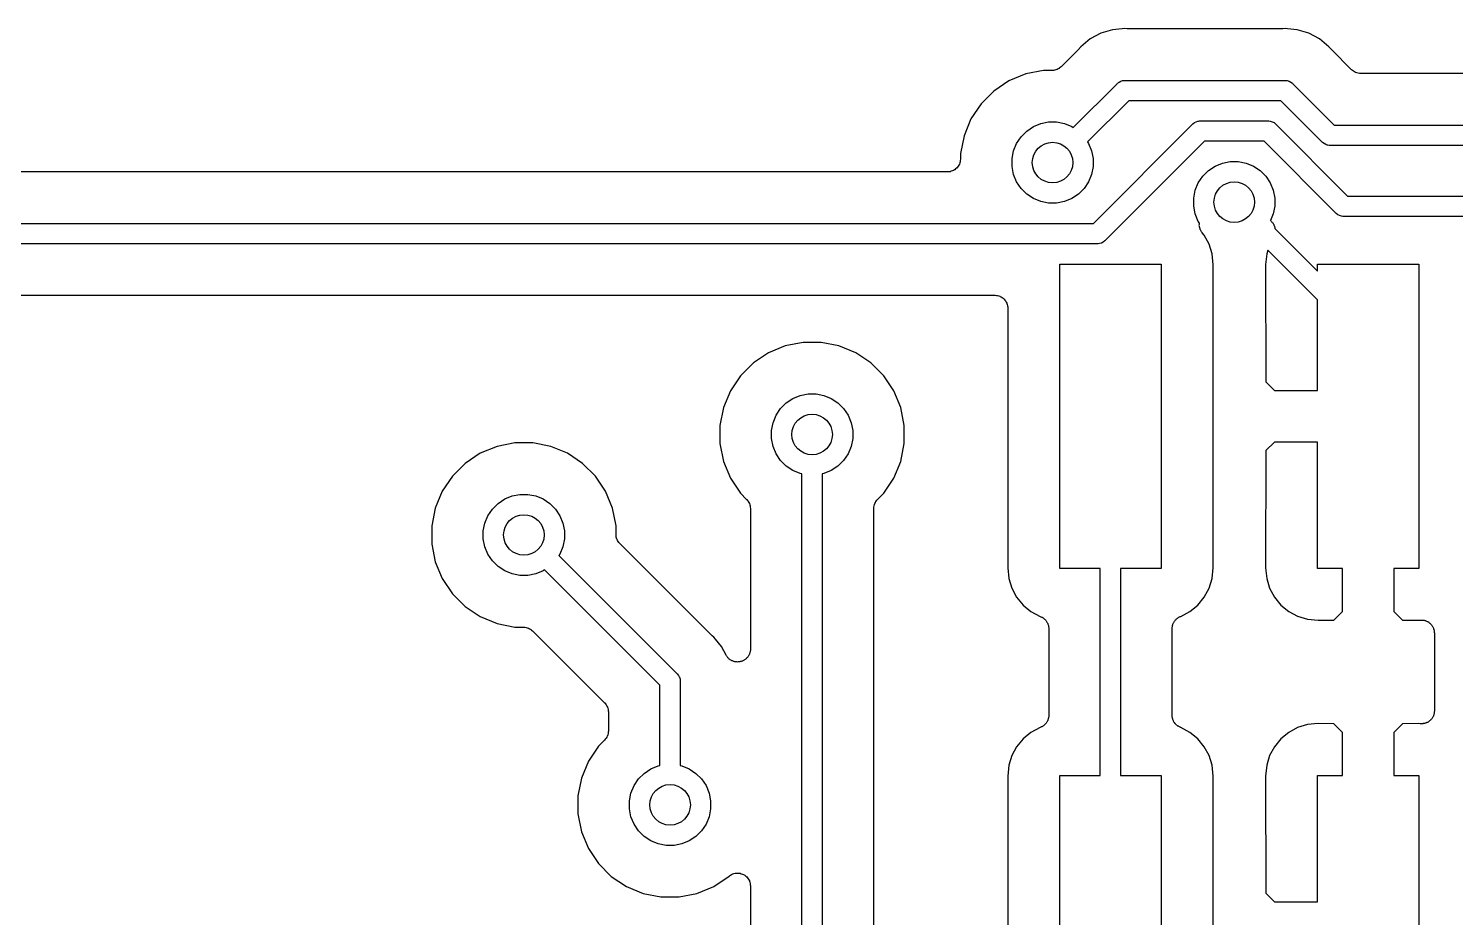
# Model space of a CAD drawing. Extents: x 2.15 to 10.02, y -5.18 to -1.32.
# Drawn here: x 7.622 to 8.176, y -3.725 to -3.38 of the extents above; entities that cross this region are included whole.
import ezdxf

# ---------------------------------------------------------------- set-up
doc = ezdxf.new("R2010")
doc.units = 0
doc.header["$MEASUREMENT"] = 0
doc.layers.add('BLACK', color=7, linetype='CONTINUOUS')

msp = doc.modelspace()

# ---------------------------------------------------------------- linework, layer by layer
at = {"layer": 'BLACK', "linetype": 'CONTINUOUS'}
for p, q in [((8.03804, -3.38171), (8.03388, -3.38394)), ((8.04255, -3.38035), (8.03804, -3.38171)), ((8.04631, -3.37998), (8.04255, -3.38035)), ((8.04724, -3.37988), (8.04631, -3.37998)), ((8.04631, -3.37998), (8.04631, -3.37998)), ((8.04631, -3.37998), (8.04631, -3.37998)), ((8.04818, -3.37998), (8.04724, -3.37988)), ((8.04839, -3.37998), (8.04818, -3.37998)), ((8.0486, -3.38), (8.04839, -3.37998)), ((8.04867, -3.38), (8.0486, -3.38)), ((8.10809, -3.38), (8.04867, -3.38)), ((8.1083, -3.37998), (8.10809, -3.38)), ((8.10851, -3.37998), (8.1083, -3.37998)), ((8.10858, -3.37998), (8.10851, -3.37998)), ((8.10952, -3.37988), (8.10858, -3.37998)), ((8.11045, -3.37998), (8.10952, -3.37988)), ((8.11421, -3.38035), (8.11045, -3.37998)), ((8.11045, -3.37998), (8.11045, -3.37998)), ((8.11872, -3.38171), (8.11421, -3.38035)), ((8.12288, -3.38394), (8.11872, -3.38171)), ((8.02931, -3.38802), (8.02265, -3.39468)), ((8.02945, -3.38785), (8.02931, -3.38802)), ((8.0296, -3.38771), (8.02945, -3.38785)), ((8.02964, -3.38765), (8.0296, -3.38771)), ((8.03024, -3.38693), (8.02964, -3.38765)), ((8.03388, -3.38394), (8.03024, -3.38693)), ((8.12652, -3.38693), (8.12288, -3.38394)), ((8.12712, -3.38765), (8.12652, -3.38693)), ((8.12727, -3.3878), (8.12712, -3.38765)), ((8.1274, -3.38797), (8.12727, -3.3878)), ((8.12745, -3.38802), (8.1274, -3.38797)), ((8.13529, -3.39586), (8.12745, -3.38802)), ((8.00886, -3.39752), (8.00236, -3.40021)), ((8.01577, -3.39614), (8.00886, -3.39752)), ((8.01912, -3.39614), (8.01577, -3.39614)), ((8.01958, -3.3961), (8.01912, -3.39614)), ((8.02004, -3.39606), (8.01958, -3.3961)), ((8.02006, -3.39605), (8.02004, -3.39606)), ((8.02009, -3.39605), (8.02006, -3.39605)), ((8.02053, -3.39591), (8.02009, -3.39605)), ((8.02097, -3.39578), (8.02053, -3.39591)), ((8.021, -3.39577), (8.02097, -3.39578)), ((8.02102, -3.39576), (8.021, -3.39577)), ((8.02143, -3.39555), (8.02102, -3.39576)), ((8.02184, -3.39533), (8.02143, -3.39555)), ((8.02186, -3.39532), (8.02184, -3.39533)), ((8.02188, -3.39531), (8.02186, -3.39532)), ((8.02224, -3.39501), (8.02188, -3.39531)), ((8.0226, -3.39473), (8.02224, -3.39501)), ((8.02264, -3.39469), (8.0226, -3.39473)), ((8.02265, -3.39468), (8.02264, -3.39469)), ((8.02264, -3.39469), (8.02264, -3.39469)), ((8.02264, -3.39469), (8.02264, -3.39469)), ((8.13565, -3.39615), (8.13529, -3.39586)), ((8.136, -3.39645), (8.13565, -3.39615)), ((8.13602, -3.39646), (8.136, -3.39645)), ((8.13604, -3.39648), (8.13602, -3.39646)), ((8.13645, -3.3967), (8.13604, -3.39648)), ((8.13686, -3.39692), (8.13645, -3.3967)), ((8.13688, -3.39693), (8.13686, -3.39692)), ((8.1369, -3.39694), (8.13688, -3.39693)), ((8.13735, -3.39707), (8.1369, -3.39694)), ((8.13779, -3.39721), (8.13735, -3.39707)), ((8.13781, -3.39722), (8.13779, -3.39721)), ((8.13784, -3.39722), (8.13781, -3.39722)), ((8.1383, -3.39727), (8.13784, -3.39722)), ((8.13876, -3.39732), (8.1383, -3.39727)), ((8.13881, -3.39732), (8.13876, -3.39732)), ((8.13883, -3.39732), (8.13881, -3.39732)), ((8.13881, -3.39732), (8.13881, -3.39732)), ((8.13881, -3.39732), (8.13881, -3.39732)), ((8.5351, -3.39732), (8.13883, -3.39732)), ((7.9965, -3.40412), (7.99152, -3.4091)), ((8.00236, -3.40021), (7.9965, -3.40412)), ((8.02731, -3.41831), (8.04432, -3.40129)), ((8.04432, -3.40129), (8.04445, -3.40114)), ((8.04445, -3.40114), (8.0446, -3.40102)), ((8.0446, -3.40102), (8.04484, -3.40082)), ((8.0446, -3.40102), (8.0446, -3.40102)), ((8.04484, -3.40082), (8.04505, -3.40065)), ((8.04505, -3.40065), (8.04573, -3.40028)), ((8.04573, -3.40028), (8.04647, -3.40006)), ((8.04647, -3.40006), (8.04705, -3.4)), ((8.04705, -3.4), (8.04724, -3.39998)), ((8.04705, -3.4), (8.04705, -3.4)), ((8.04724, -3.39998), (8.04744, -3.4)), ((8.04744, -3.4), (8.10932, -3.4)), ((8.10932, -3.4), (8.10952, -3.39998)), ((8.10952, -3.39998), (8.10971, -3.4)), ((8.10971, -3.4), (8.10971, -3.4)), ((8.10971, -3.4), (8.11029, -3.40006)), ((8.11029, -3.40006), (8.11103, -3.40028)), ((8.11103, -3.40028), (8.11171, -3.40065)), ((8.11171, -3.40065), (8.11231, -3.40114)), ((8.11231, -3.40114), (8.11244, -3.40129)), ((8.11244, -3.40129), (8.12847, -3.41732)), ((7.99152, -3.4091), (7.98761, -3.41496)), ((8.04887, -3.40787), (8.03288, -3.42387)), ((8.10788, -3.40787), (8.04887, -3.40787)), ((8.12392, -3.42391), (8.10788, -3.40787)), ((7.98761, -3.41496), (7.98492, -3.42146)), ((8.00706, -3.42185), (8.00925, -3.41966)), ((8.00925, -3.41966), (8.01183, -3.41793)), ((8.01183, -3.41793), (8.0147, -3.41675)), ((8.0147, -3.41675), (8.01774, -3.41614)), ((8.01774, -3.41614), (8.02084, -3.41614)), ((8.02084, -3.41614), (8.02388, -3.41675)), ((8.02388, -3.41675), (8.02675, -3.41793)), ((8.02675, -3.41793), (8.02731, -3.41831)), ((8.03514, -3.45551), (8.07361, -3.41704)), ((8.07361, -3.41704), (8.07374, -3.41689)), ((8.07374, -3.41689), (8.07434, -3.4164)), ((8.07434, -3.4164), (8.07502, -3.41603)), ((8.07502, -3.41603), (8.07558, -3.41586)), ((8.07558, -3.41586), (8.07576, -3.4158)), ((8.07576, -3.4158), (8.07584, -3.4158)), ((8.07584, -3.4158), (8.07634, -3.41575)), ((8.07634, -3.41575), (8.07654, -3.41573)), ((8.07634, -3.41575), (8.07634, -3.41575)), ((8.07654, -3.41573), (8.07673, -3.41575)), ((8.07673, -3.41575), (8.1028, -3.41575)), ((8.1028, -3.41575), (8.10299, -3.41573)), ((8.10299, -3.41573), (8.10318, -3.41575)), ((8.10318, -3.41575), (8.10319, -3.41575)), ((8.10319, -3.41575), (8.10376, -3.4158)), ((8.10376, -3.4158), (8.10451, -3.41603)), ((8.10451, -3.41603), (8.10519, -3.4164)), ((8.10519, -3.4164), (8.10579, -3.41689)), ((8.10579, -3.41689), (8.10591, -3.41704)), ((8.10591, -3.41704), (8.13376, -3.44488)), ((8.12847, -3.41732), (8.53633, -3.41732)), ((7.98492, -3.42146), (7.98354, -3.42837)), ((8.00415, -3.4273), (8.00534, -3.42443)), ((8.00534, -3.42443), (8.00706, -3.42185)), ((8.03288, -3.42387), (8.03325, -3.42443)), ((8.03325, -3.42443), (8.03443, -3.4273)), ((8.07817, -3.42362), (8.03969, -3.4621)), ((8.10136, -3.42362), (8.07817, -3.42362)), ((8.12921, -3.45147), (8.10136, -3.42362)), ((8.12404, -3.42406), (8.12392, -3.42391)), ((8.12464, -3.42455), (8.12404, -3.42406)), ((8.12533, -3.42492), (8.12464, -3.42455)), ((8.12582, -3.42507), (8.12533, -3.42492)), ((8.12607, -3.42514), (8.12582, -3.42507)), ((8.12611, -3.42514), (8.12607, -3.42514)), ((8.12665, -3.4252), (8.12611, -3.42514)), ((8.12684, -3.42522), (8.12665, -3.4252)), ((8.12665, -3.4252), (8.12665, -3.4252)), ((8.12703, -3.4252), (8.12684, -3.42522)), ((8.53489, -3.4252), (8.12703, -3.4252)), ((7.98329, -3.432), (7.98315, -3.43245)), ((7.98343, -3.43155), (7.98329, -3.432)), ((7.98344, -3.43153), (7.98343, -3.43155)), ((7.98349, -3.43105), (7.98344, -3.43152)), ((7.98344, -3.43152), (7.98344, -3.43153)), ((7.98354, -3.43058), (7.98349, -3.43105)), ((7.98354, -3.42837), (7.98354, -3.43051)), ((7.98354, -3.43051), (7.98354, -3.43055)), ((7.98354, -3.43055), (7.98354, -3.43055)), ((7.98354, -3.43055), (7.98354, -3.43055)), ((7.98354, -3.43055), (7.98354, -3.43058)), ((8.00354, -3.43034), (8.00415, -3.4273)), ((8.00354, -3.43344), (8.00354, -3.43034)), ((8.03443, -3.4273), (8.03504, -3.43034)), ((8.03504, -3.43034), (8.03504, -3.43344)), ((8.0823, -3.43329), (8.08517, -3.4321)), ((8.08517, -3.4321), (8.08821, -3.4315)), ((8.08821, -3.4315), (8.09131, -3.4315)), ((8.09131, -3.4315), (8.09436, -3.4321)), ((8.09436, -3.4321), (8.09722, -3.43329)), ((7.97854, -3.43551), (6.97264, -3.43551)), ((7.97901, -3.43547), (7.97854, -3.43551)), ((7.97948, -3.43542), (7.97901, -3.43547)), ((7.9795, -3.43542), (7.97948, -3.43542)), ((7.97951, -3.43542), (7.9795, -3.43542)), ((7.97997, -3.43528), (7.97951, -3.43542)), ((7.98042, -3.43515), (7.97997, -3.43528)), ((7.98043, -3.43514), (7.98042, -3.43515)), ((7.98045, -3.43513), (7.98043, -3.43514)), ((7.98086, -3.43491), (7.98045, -3.43513)), ((7.98128, -3.4347), (7.98086, -3.43491)), ((7.98129, -3.43468), (7.98128, -3.4347)), ((7.98131, -3.43468), (7.98129, -3.43468)), ((7.98168, -3.43438), (7.98131, -3.43468)), ((7.98204, -3.43408), (7.98168, -3.43438)), ((7.98205, -3.43407), (7.98204, -3.43408)), ((7.98207, -3.43406), (7.98205, -3.43407)), ((7.98237, -3.4337), (7.98207, -3.43406)), ((7.98267, -3.43334), (7.98237, -3.4337)), ((7.98268, -3.43332), (7.98267, -3.43334)), ((7.98269, -3.43331), (7.98268, -3.43332)), ((7.98291, -3.43289), (7.98269, -3.43331)), ((7.98314, -3.43248), (7.98291, -3.43289)), ((7.98315, -3.43245), (7.98314, -3.43246)), ((7.98314, -3.43246), (7.98314, -3.43248)), ((8.00415, -3.43648), (8.00354, -3.43344)), ((8.00534, -3.43935), (8.00415, -3.43648)), ((8.03443, -3.43648), (8.03325, -3.43935)), ((8.03504, -3.43344), (8.03443, -3.43648)), ((8.07581, -3.43978), (8.07753, -3.43721)), ((8.07753, -3.43721), (8.07972, -3.43501)), ((8.07972, -3.43501), (8.0823, -3.43329)), ((8.09722, -3.43329), (8.0998, -3.43501)), ((8.0998, -3.43501), (8.102, -3.43721)), ((8.102, -3.43721), (8.10372, -3.43978)), ((8.00706, -3.44193), (8.00534, -3.43935)), ((8.00925, -3.44412), (8.00706, -3.44193)), ((8.03152, -3.44193), (8.02933, -3.44412)), ((8.03325, -3.43935), (8.03152, -3.44193)), ((8.07402, -3.44569), (8.07462, -3.44265)), ((8.07462, -3.44265), (8.07581, -3.43978)), ((8.10372, -3.43978), (8.10491, -3.44265)), ((8.10491, -3.44265), (8.10551, -3.44569)), ((8.01183, -3.44585), (8.00925, -3.44412)), ((8.0147, -3.44703), (8.01183, -3.44585)), ((8.01774, -3.44764), (8.0147, -3.44703)), ((8.02084, -3.44764), (8.01774, -3.44764)), ((8.02388, -3.44703), (8.02084, -3.44764)), ((8.02675, -3.44585), (8.02388, -3.44703)), ((8.02933, -3.44412), (8.02675, -3.44585)), ((8.07402, -3.4488), (8.07402, -3.44569)), ((8.07462, -3.45184), (8.07402, -3.4488)), ((8.10551, -3.4488), (8.10491, -3.45184)), ((8.10551, -3.44569), (8.10551, -3.4488)), ((8.13376, -3.44488), (8.21509, -3.44488)), ((8.07581, -3.4547), (8.07462, -3.45184)), ((8.10491, -3.45184), (8.10385, -3.45439)), ((8.10385, -3.45439), (8.10418, -3.45473)), ((8.12933, -3.45162), (8.12921, -3.45147)), ((8.12993, -3.45211), (8.12933, -3.45162)), ((8.13061, -3.45247), (8.12993, -3.45211)), ((8.131, -3.45259), (8.13061, -3.45247)), ((8.13135, -3.4527), (8.131, -3.45259)), ((8.13142, -3.45271), (8.13135, -3.4527)), ((8.13193, -3.45276), (8.13142, -3.45271)), ((8.13213, -3.45277), (8.13193, -3.45276)), ((8.13193, -3.45276), (8.13193, -3.45276)), ((8.13232, -3.45276), (8.13213, -3.45277)), ((8.21652, -3.45276), (8.13232, -3.45276)), ((6.9599, -3.45551), (8.03514, -3.45551)), ((8.07624, -3.45534), (8.07581, -3.4547)), ((8.07619, -3.45593), (8.07622, -3.45567)), ((8.07622, -3.45616), (8.07619, -3.45593)), ((8.07621, -3.45638), (8.07622, -3.45616)), ((8.07626, -3.45664), (8.07621, -3.45638)), ((8.07622, -3.45541), (8.07624, -3.45534)), ((8.07622, -3.45567), (8.07622, -3.45541)), ((8.07629, -3.4569), (8.07626, -3.45664)), ((8.07635, -3.45712), (8.07629, -3.4569)), ((8.07639, -3.45734), (8.07635, -3.45712)), ((8.07649, -3.45759), (8.07639, -3.45734)), ((8.07656, -3.45784), (8.07649, -3.45759)), ((8.07667, -3.45804), (8.07656, -3.45784)), ((8.07675, -3.45825), (8.07667, -3.45804)), ((8.0769, -3.45847), (8.07675, -3.45825)), ((8.07702, -3.4587), (8.0769, -3.45847)), ((8.07716, -3.45888), (8.07702, -3.4587)), ((8.07728, -3.45907), (8.07716, -3.45888)), ((8.07733, -3.45912), (8.07728, -3.45907)), ((8.07813, -3.46009), (8.07733, -3.45912)), ((8.10418, -3.45473), (8.10423, -3.45478)), ((8.10423, -3.45478), (8.10437, -3.45495)), ((8.10437, -3.45495), (8.10453, -3.45511)), ((8.10453, -3.45511), (8.10467, -3.45533)), ((8.10467, -3.45533), (8.10484, -3.45554)), ((8.10484, -3.45554), (8.10494, -3.45574)), ((8.10494, -3.45574), (8.10507, -3.45593)), ((8.10507, -3.45593), (8.10517, -3.45617)), ((8.10517, -3.45617), (8.10529, -3.45641)), ((8.10529, -3.45641), (8.10535, -3.45662)), ((8.10535, -3.45662), (8.10544, -3.45683)), ((8.10544, -3.45683), (8.10549, -3.45709)), ((8.10549, -3.45709), (8.10556, -3.45734)), ((8.10556, -3.45734), (8.10557, -3.45749)), ((8.10557, -3.45749), (8.12205, -3.47396)), ((8.03658, -3.46339), (6.95846, -3.46339)), ((8.03677, -3.4634), (8.03658, -3.46339)), ((8.03696, -3.46339), (8.03677, -3.4634)), ((8.03754, -3.46333), (8.03696, -3.46339)), ((8.03696, -3.46339), (8.03696, -3.46339)), ((8.03829, -3.4631), (8.03754, -3.46333)), ((8.03897, -3.46274), (8.03829, -3.4631)), ((8.03957, -3.46225), (8.03897, -3.46274)), ((8.03969, -3.4621), (8.03957, -3.46225)), ((8.07998, -3.46357), (8.07813, -3.46009)), ((8.08113, -3.46734), (8.07998, -3.46357)), ((8.08154, -3.47151), (8.08113, -3.46734)), ((8.10234, -3.46734), (8.10193, -3.4715)), ((8.10279, -3.46584), (8.10234, -3.46734)), ((8.12205, -3.4851), (8.10279, -3.46584)), ((8.02205, -3.58937), (8.02205, -3.47126)), ((8.02205, -3.47126), (8.06142, -3.47126)), ((8.06142, -3.47126), (8.06142, -3.58937)), ((8.08154, -3.58912), (8.08154, -3.47151)), ((8.10193, -3.4715), (8.10204, -3.51699)), ((8.12205, -3.47396), (8.12205, -3.47126)), ((8.12205, -3.47126), (8.16142, -3.47126)), ((8.16142, -3.47126), (8.16142, -3.58937)), ((6.95969, -3.48339), (7.99693, -3.48339)), ((7.99693, -3.48339), (7.99696, -3.48339)), ((7.99696, -3.48339), (7.99696, -3.48339)), ((7.99696, -3.48339), (7.99696, -3.48339)), ((7.99696, -3.48339), (7.997, -3.48339)), ((7.997, -3.48339), (7.99747, -3.48344)), ((7.99747, -3.48344), (7.99793, -3.48349)), ((7.99793, -3.48349), (7.99795, -3.48349)), ((7.99795, -3.48349), (7.99797, -3.4835)), ((7.99797, -3.4835), (7.99841, -3.48364)), ((7.99841, -3.48364), (7.99886, -3.48378)), ((7.99886, -3.48378), (7.99888, -3.48378)), ((7.99888, -3.48378), (7.9989, -3.48379)), ((7.9989, -3.48379), (7.99931, -3.48402)), ((7.99931, -3.48402), (7.99972, -3.48424)), ((7.99972, -3.48424), (7.99974, -3.48425)), ((7.99974, -3.48425), (7.99975, -3.48426)), ((7.99975, -3.48426), (8.00011, -3.48456)), ((8.00011, -3.48456), (8.00047, -3.48486)), ((8.00047, -3.48486), (8.00049, -3.48488)), ((8.00049, -3.48488), (8.0005, -3.48489)), ((8.0005, -3.48489), (8.00079, -3.48525)), ((8.00079, -3.48525), (8.00109, -3.48562)), ((8.00109, -3.48562), (8.0011, -3.48563)), ((8.0011, -3.48563), (8.00111, -3.48565)), ((8.00111, -3.48565), (8.00133, -3.48606)), ((8.00133, -3.48606), (8.00155, -3.48648)), ((8.00155, -3.48648), (8.00155, -3.4865)), ((8.00155, -3.4865), (8.00156, -3.48651)), ((8.00156, -3.48651), (8.00169, -3.48696)), ((8.00169, -3.48696), (8.00183, -3.48741)), ((8.00183, -3.48741), (8.00183, -3.48743)), ((8.00183, -3.48743), (8.00184, -3.48745)), ((8.00184, -3.48745), (8.00188, -3.48792)), ((8.12205, -3.52031), (8.12205, -3.4851)), ((8.00188, -3.48792), (8.00193, -3.48839)), ((8.00193, -3.48839), (8.00193, -3.58912)), ((7.91556, -3.50303), (7.90905, -3.50572)), ((7.92246, -3.50165), (7.91556, -3.50303)), ((7.92951, -3.50165), (7.92246, -3.50165)), ((7.93641, -3.50303), (7.92951, -3.50165)), ((7.94292, -3.50572), (7.93641, -3.50303)), ((7.9032, -3.50963), (7.89822, -3.51461)), ((7.90905, -3.50572), (7.9032, -3.50963)), ((7.94877, -3.50963), (7.94292, -3.50572)), ((7.95375, -3.51461), (7.94877, -3.50963)), ((7.89822, -3.51461), (7.8943, -3.52047)), ((7.95766, -3.52047), (7.95375, -3.51461)), ((7.8943, -3.52047), (7.89161, -3.52697)), ((7.96036, -3.52697), (7.95766, -3.52047)), ((8.10204, -3.51699), (8.10537, -3.52031)), ((8.10537, -3.52031), (8.12205, -3.52031)), ((7.91375, -3.52736), (7.91595, -3.52517)), ((7.91595, -3.52517), (7.91852, -3.52345)), ((7.91852, -3.52345), (7.92139, -3.52226)), ((7.92139, -3.52226), (7.92443, -3.52165)), ((7.92443, -3.52165), (7.92754, -3.52165)), ((7.92754, -3.52165), (7.93058, -3.52226)), ((7.93058, -3.52226), (7.93344, -3.52345)), ((7.93344, -3.52345), (7.93602, -3.52517)), ((7.93602, -3.52517), (7.93822, -3.52736)), ((7.89161, -3.52697), (7.89024, -3.53388)), ((7.91084, -3.53281), (7.91203, -3.52994)), ((7.91203, -3.52994), (7.91375, -3.52736)), ((7.93822, -3.52736), (7.93994, -3.52994)), ((7.93994, -3.52994), (7.94113, -3.53281)), ((7.96173, -3.53388), (7.96036, -3.52697)), ((7.89024, -3.53388), (7.89024, -3.54092)), ((7.91024, -3.53585), (7.91084, -3.53281)), ((7.91024, -3.53895), (7.91024, -3.53585)), ((7.94113, -3.53281), (7.94173, -3.53585)), ((7.94173, -3.53585), (7.94173, -3.53895)), ((7.96173, -3.54092), (7.96173, -3.53388)), ((7.80375, -3.542), (7.79724, -3.5447)), ((7.81065, -3.54063), (7.80375, -3.542)), ((7.81769, -3.54063), (7.81065, -3.54063)), ((7.8246, -3.542), (7.81769, -3.54063)), ((7.83111, -3.5447), (7.8246, -3.542)), ((7.89024, -3.54092), (7.89161, -3.54783)), ((7.91084, -3.542), (7.91024, -3.53895)), ((7.91203, -3.54486), (7.91084, -3.542)), ((7.94113, -3.542), (7.93994, -3.54486)), ((7.94173, -3.53895), (7.94113, -3.542)), ((7.96036, -3.54783), (7.96173, -3.54092)), ((8.10537, -3.54031), (8.10204, -3.54364)), ((8.12205, -3.54031), (8.10537, -3.54031)), ((8.12205, -3.58937), (8.12205, -3.54031)), ((7.79724, -3.5447), (7.79139, -3.54861)), ((7.83696, -3.54861), (7.83111, -3.5447)), ((7.89161, -3.54783), (7.8943, -3.55433)), ((7.91375, -3.54744), (7.91203, -3.54486)), ((7.91595, -3.54963), (7.91375, -3.54744)), ((7.93822, -3.54744), (7.93602, -3.54963)), ((7.93994, -3.54486), (7.93822, -3.54744)), ((7.95766, -3.55433), (7.96036, -3.54783)), ((8.10204, -3.54364), (8.10193, -3.58913)), ((7.78641, -3.55359), (7.78249, -3.55944)), ((7.79139, -3.54861), (7.78641, -3.55359)), ((7.84194, -3.55359), (7.83696, -3.54861)), ((7.84585, -3.55944), (7.84194, -3.55359)), ((7.91852, -3.55136), (7.91595, -3.54963)), ((7.92139, -3.55254), (7.91852, -3.55136)), ((7.92205, -3.55267), (7.92139, -3.55254)), ((7.92205, -3.775), (7.92205, -3.55267)), ((7.93058, -3.55254), (7.92992, -3.55267)), ((7.92992, -3.55267), (7.92992, -3.77111)), ((7.93344, -3.55136), (7.93058, -3.55254)), ((7.93602, -3.54963), (7.93344, -3.55136)), ((7.78249, -3.55944), (7.7798, -3.56595)), ((7.84855, -3.56595), (7.84585, -3.55944)), ((7.8943, -3.55433), (7.89822, -3.56019)), ((7.95375, -3.56019), (7.95766, -3.55433)), ((7.80194, -3.56634), (7.80413, -3.56415)), ((7.80413, -3.56415), (7.80671, -3.56242)), ((7.80671, -3.56242), (7.80958, -3.56124)), ((7.80958, -3.56124), (7.81262, -3.56063)), ((7.81262, -3.56063), (7.81572, -3.56063)), ((7.81572, -3.56063), (7.81877, -3.56124)), ((7.81877, -3.56124), (7.82163, -3.56242)), ((7.82163, -3.56242), (7.82421, -3.56415)), ((7.82421, -3.56415), (7.82641, -3.56634)), ((7.89822, -3.56019), (7.90058, -3.56256)), ((7.90058, -3.56256), (7.90059, -3.56257)), ((7.90059, -3.56257), (7.9006, -3.56257)), ((7.9006, -3.56257), (7.9006, -3.56257)), ((7.9006, -3.56257), (7.90063, -3.56261)), ((7.90063, -3.56261), (7.90092, -3.56297)), ((7.90092, -3.56297), (7.90121, -3.56332)), ((7.90121, -3.56332), (7.90122, -3.56335)), ((7.90122, -3.56335), (7.90124, -3.56337)), ((7.90124, -3.56337), (7.90145, -3.56378)), ((7.90145, -3.56378), (7.90167, -3.56419)), ((7.90167, -3.56419), (7.90168, -3.56421)), ((7.90168, -3.56421), (7.90169, -3.56423)), ((7.90169, -3.56423), (7.90182, -3.56468)), ((7.90182, -3.56468), (7.90195, -3.56512)), ((7.90195, -3.56512), (7.90195, -3.56515)), ((7.90195, -3.56515), (7.90196, -3.56517)), ((7.90196, -3.56517), (7.902, -3.56563)), ((7.94997, -3.56556), (7.95002, -3.5651)), ((7.95002, -3.5651), (7.95003, -3.56508)), ((7.95003, -3.56505), (7.95017, -3.56461)), ((7.95003, -3.56508), (7.95003, -3.56505)), ((7.95017, -3.56461), (7.95031, -3.56417)), ((7.95031, -3.56417), (7.95032, -3.56415)), ((7.95032, -3.56415), (7.95033, -3.56412)), ((7.95033, -3.56412), (7.95055, -3.56372)), ((7.95055, -3.56372), (7.95077, -3.56331)), ((7.95077, -3.56331), (7.95078, -3.56329)), ((7.95078, -3.56329), (7.9508, -3.56327)), ((7.9508, -3.56327), (7.95109, -3.56291)), ((7.95109, -3.56291), (7.95139, -3.56256)), ((7.95139, -3.56256), (7.95375, -3.56019)), ((7.7798, -3.56595), (7.77843, -3.57286)), ((7.79903, -3.57178), (7.80022, -3.56892)), ((7.80022, -3.56892), (7.80194, -3.56634)), ((7.82641, -3.56634), (7.82813, -3.56892)), ((7.82813, -3.56892), (7.82932, -3.57178)), ((7.84992, -3.57286), (7.84855, -3.56595)), ((7.902, -3.56563), (7.90205, -3.56609)), ((7.90205, -3.56609), (7.90205, -3.62067)), ((7.94992, -3.56602), (7.94997, -3.56556)), ((7.94992, -3.56607), (7.94992, -3.56602)), ((7.94992, -3.56609), (7.94992, -3.56607)), ((7.94992, -3.56607), (7.94992, -3.56607)), ((7.94992, -3.56607), (7.94992, -3.56607)), ((7.94992, -3.74912), (7.94992, -3.56609)), ((7.77843, -3.57286), (7.77843, -3.5799)), ((7.79843, -3.57483), (7.79903, -3.57178)), ((7.79843, -3.57793), (7.79843, -3.57483)), ((7.82932, -3.57178), (7.82992, -3.57483)), ((7.82992, -3.57483), (7.82992, -3.57793)), ((7.84992, -3.5762), (7.84992, -3.57286)), ((7.84997, -3.57666), (7.84992, -3.5762)), ((7.77843, -3.5799), (7.7798, -3.58681)), ((7.79903, -3.58097), (7.79843, -3.57793)), ((7.80022, -3.58384), (7.79903, -3.58097)), ((7.82932, -3.58097), (7.82813, -3.58384)), ((7.82992, -3.57793), (7.82932, -3.58097)), ((7.85001, -3.57712), (7.84997, -3.57666)), ((7.85001, -3.57715), (7.85001, -3.57712)), ((7.85002, -3.57717), (7.85001, -3.57715)), ((7.85015, -3.57762), (7.85002, -3.57717)), ((7.85028, -3.57806), (7.85015, -3.57762)), ((7.85029, -3.57808), (7.85028, -3.57806)), ((7.8503, -3.57811), (7.85029, -3.57808)), ((7.85052, -3.57852), (7.8503, -3.57811)), ((7.85073, -3.57893), (7.85052, -3.57852)), ((7.85074, -3.57895), (7.85073, -3.57893)), ((7.85076, -3.57897), (7.85074, -3.57895)), ((7.85105, -3.57933), (7.85076, -3.57897)), ((7.85134, -3.57969), (7.85105, -3.57933)), ((7.85137, -3.57973), (7.85134, -3.57969)), ((7.85139, -3.57974), (7.85137, -3.57973)), ((7.85137, -3.57973), (7.85137, -3.57973)), ((7.85137, -3.57973), (7.85137, -3.57973)), ((7.88679, -3.61514), (7.85139, -3.57974)), ((7.7798, -3.58681), (7.78249, -3.59331)), ((7.80194, -3.58642), (7.80022, -3.58384)), ((7.80413, -3.58861), (7.80194, -3.58642)), ((7.82813, -3.58384), (7.82776, -3.58439)), ((7.82776, -3.58439), (7.87351, -3.63015)), ((7.80671, -3.59033), (7.80413, -3.58861)), ((7.80958, -3.59152), (7.80671, -3.59033)), ((7.81262, -3.59213), (7.80958, -3.59152)), ((7.81572, -3.59213), (7.81262, -3.59213)), ((7.81877, -3.59152), (7.81572, -3.59213)), ((7.82163, -3.59033), (7.81877, -3.59152)), ((7.82219, -3.58996), (7.82163, -3.59033)), ((7.86693, -3.6347), (7.82219, -3.58996)), ((8.00193, -3.58912), (8.00234, -3.59329)), ((8.0378, -3.58937), (8.02205, -3.58937)), ((8.0378, -3.66969), (8.0378, -3.58937)), ((8.06142, -3.58937), (8.04567, -3.58937)), ((8.04567, -3.58937), (8.04567, -3.66969)), ((8.08113, -3.59329), (8.08154, -3.58912)), ((8.10193, -3.58913), (8.10234, -3.59329)), ((8.13173, -3.58937), (8.12205, -3.58937)), ((8.13173, -3.60605), (8.13173, -3.58937)), ((8.16142, -3.58937), (8.15173, -3.58937)), ((8.15173, -3.58937), (8.15173, -3.60605)), ((7.78249, -3.59331), (7.78641, -3.59917)), ((8.00234, -3.59329), (8.00348, -3.59706)), ((8.00348, -3.59706), (8.00534, -3.60054)), ((8.07813, -3.60054), (8.07998, -3.59706)), ((8.07998, -3.59706), (8.08113, -3.59329)), ((8.10234, -3.59329), (8.10348, -3.59706)), ((8.10348, -3.59706), (8.10534, -3.60054)), ((7.78641, -3.59917), (7.79139, -3.60415)), ((8.00534, -3.60054), (8.00784, -3.60358)), ((8.00784, -3.60358), (8.01088, -3.60608)), ((8.07258, -3.60608), (8.07563, -3.60358)), ((8.07563, -3.60358), (8.07813, -3.60054)), ((8.10534, -3.60054), (8.10784, -3.60358)), ((8.10784, -3.60358), (8.11088, -3.60608)), ((7.79139, -3.60415), (7.79724, -3.60806)), ((7.79724, -3.60806), (7.80375, -3.61075)), ((8.01088, -3.60608), (8.01441, -3.60797)), ((8.01441, -3.60797), (8.01452, -3.60801)), ((8.01452, -3.60801), (8.01473, -3.60808)), ((8.01473, -3.60808), (8.01497, -3.60821)), ((8.01497, -3.60821), (8.01521, -3.60831)), ((8.01521, -3.60831), (8.01539, -3.60844)), ((8.01539, -3.60844), (8.01559, -3.60854)), ((8.01559, -3.60854), (8.0158, -3.60871)), ((8.0158, -3.60871), (8.01601, -3.60886)), ((8.01601, -3.60886), (8.01617, -3.60902)), ((8.01617, -3.60902), (8.01634, -3.60917)), ((8.01634, -3.60917), (8.01651, -3.60937)), ((8.01651, -3.60937), (8.0167, -3.60956)), ((8.06681, -3.60951), (8.067, -3.60932)), ((8.067, -3.60932), (8.06717, -3.60912)), ((8.06717, -3.60912), (8.06735, -3.60898)), ((8.06735, -3.60898), (8.0675, -3.60882)), ((8.0675, -3.60882), (8.06772, -3.60867)), ((8.06772, -3.60867), (8.06793, -3.6085)), ((8.06793, -3.6085), (8.06813, -3.6084)), ((8.06813, -3.6084), (8.06832, -3.60828)), ((8.06832, -3.60828), (8.06856, -3.60818)), ((8.06856, -3.60818), (8.0688, -3.60805)), ((8.0688, -3.60805), (8.06901, -3.60799)), ((8.06901, -3.60799), (8.07258, -3.60608)), ((8.11088, -3.60608), (8.11436, -3.60794)), ((8.11436, -3.60794), (8.11813, -3.60908)), ((8.11813, -3.60908), (8.12226, -3.60949)), ((8.12226, -3.60949), (8.12838, -3.6094)), ((8.12838, -3.6094), (8.13173, -3.60605)), ((8.15173, -3.60605), (8.15508, -3.6094)), ((8.15508, -3.6094), (8.16121, -3.60949)), ((8.16121, -3.60949), (8.16191, -3.60942)), ((8.16191, -3.60942), (8.16198, -3.60941)), ((8.16198, -3.60941), (8.16221, -3.60941)), ((8.16221, -3.60941), (8.16244, -3.60939)), ((8.16244, -3.60939), (8.1627, -3.60942)), ((8.1627, -3.60942), (8.16296, -3.60942)), ((8.16296, -3.60942), (8.16318, -3.60947)), ((8.16318, -3.60947), (8.16341, -3.6095)), ((7.80375, -3.61075), (7.81065, -3.61213)), ((7.81065, -3.61213), (7.814, -3.61213)), ((7.814, -3.61213), (7.81401, -3.61213)), ((7.81401, -3.61213), (7.81402, -3.61213)), ((7.81402, -3.61213), (7.81402, -3.61213)), ((7.81402, -3.61213), (7.81407, -3.61213)), ((7.81407, -3.61213), (7.81453, -3.61218)), ((7.81453, -3.61218), (7.81499, -3.61222)), ((7.81499, -3.61222), (7.81501, -3.61223)), ((7.81501, -3.61223), (7.81504, -3.61224)), ((7.81504, -3.61224), (7.81548, -3.61238)), ((7.81548, -3.61238), (7.81592, -3.61251)), ((7.81592, -3.61251), (7.81594, -3.61252)), ((7.81594, -3.61252), (7.81597, -3.61253)), ((7.81597, -3.61253), (7.81637, -3.61275)), ((7.81637, -3.61275), (7.81678, -3.61297)), ((7.81678, -3.61297), (7.8168, -3.61299)), ((7.8168, -3.61299), (7.81682, -3.613)), ((7.81682, -3.613), (7.81718, -3.6133)), ((7.81718, -3.6133), (7.81753, -3.61359)), ((7.81753, -3.61359), (7.84546, -3.64152)), ((8.0167, -3.60956), (8.01682, -3.60975)), ((8.01682, -3.60975), (8.01696, -3.60992)), ((8.01696, -3.60992), (8.01708, -3.61016)), ((8.01708, -3.61016), (8.01723, -3.61038)), ((8.01723, -3.61038), (8.01731, -3.61059)), ((8.01731, -3.61059), (8.01742, -3.61078)), ((8.01742, -3.61078), (8.01749, -3.61104)), ((8.01749, -3.61104), (8.01759, -3.61128)), ((8.01759, -3.61128), (8.01764, -3.6115)), ((8.01764, -3.6115), (8.0177, -3.61172)), ((8.0177, -3.61172), (8.01773, -3.61198)), ((8.01773, -3.61198), (8.01778, -3.61224)), ((8.01778, -3.61224), (8.01777, -3.61247)), ((8.01777, -3.61247), (8.0178, -3.61269)), ((8.0178, -3.61269), (8.0178, -3.64637)), ((8.06567, -3.61262), (8.06569, -3.6124)), ((8.06567, -3.61269), (8.06567, -3.61262)), ((8.06567, -3.64637), (8.06567, -3.61269)), ((8.06569, -3.6124), (8.0657, -3.61217)), ((8.0657, -3.61217), (8.06575, -3.61191)), ((8.06575, -3.61191), (8.06578, -3.61165)), ((8.06578, -3.61165), (8.06585, -3.61144)), ((8.06585, -3.61144), (8.06589, -3.61122)), ((8.06589, -3.61122), (8.06599, -3.61097)), ((8.06599, -3.61097), (8.06607, -3.61072)), ((8.06607, -3.61072), (8.06618, -3.61052)), ((8.06618, -3.61052), (8.06627, -3.61032)), ((8.06627, -3.61032), (8.06642, -3.6101)), ((8.06642, -3.6101), (8.06654, -3.60986)), ((8.06654, -3.60986), (8.06669, -3.60969)), ((8.06669, -3.60969), (8.06681, -3.60951)), ((8.16341, -3.6095), (8.16366, -3.60957)), ((8.16366, -3.60957), (8.16391, -3.60963)), ((8.16391, -3.60963), (8.16412, -3.60972)), ((8.16412, -3.60972), (8.16434, -3.60978)), ((8.16434, -3.60978), (8.16457, -3.60991)), ((8.16457, -3.60991), (8.16481, -3.61001)), ((8.16481, -3.61001), (8.165, -3.61014)), ((8.165, -3.61014), (8.1652, -3.61025)), ((8.1652, -3.61025), (8.1654, -3.61042)), ((8.1654, -3.61042), (8.16561, -3.61056)), ((8.16561, -3.61056), (8.16577, -3.61073)), ((8.16577, -3.61073), (8.16595, -3.61087)), ((8.16595, -3.61087), (8.16611, -3.61107)), ((8.16611, -3.61107), (8.1663, -3.61126)), ((8.1663, -3.61126), (8.16642, -3.61145)), ((8.16642, -3.61145), (8.16657, -3.61163)), ((8.16657, -3.61163), (8.16669, -3.61186)), ((8.16669, -3.61186), (8.16683, -3.61208)), ((8.16683, -3.61208), (8.16692, -3.61229)), ((8.16692, -3.61229), (8.16702, -3.61249)), ((8.16702, -3.61249), (8.1671, -3.61274)), ((8.1671, -3.61274), (8.1672, -3.61298)), ((8.1672, -3.61298), (8.16724, -3.6132)), ((8.16724, -3.6132), (8.16731, -3.61342)), ((8.16731, -3.61342), (8.16733, -3.61368)), ((8.16733, -3.61368), (8.16738, -3.61394)), ((8.16738, -3.61394), (8.16738, -3.61417)), ((8.16738, -3.61417), (8.1674, -3.61439)), ((8.1674, -3.61439), (8.1674, -3.64466)), ((7.88695, -3.61527), (7.88679, -3.61514)), ((7.8871, -3.61542), (7.88695, -3.61527)), ((7.88715, -3.61547), (7.8871, -3.61542)), ((7.88787, -3.61606), (7.88715, -3.61547)), ((7.88847, -3.61679), (7.88787, -3.61606)), ((7.89087, -3.61971), (7.88847, -3.61679)), ((7.88847, -3.61679), (7.88847, -3.61679)), ((7.89264, -3.62302), (7.89087, -3.61971)), ((7.89277, -3.62322), (7.89264, -3.62302)), ((7.89288, -3.62343), (7.89277, -3.62322)), ((7.89304, -3.62363), (7.89288, -3.62343)), ((7.89318, -3.62384), (7.89304, -3.62363)), ((7.89335, -3.624), (7.89318, -3.62384)), ((7.8935, -3.62419), (7.89335, -3.624)), ((7.89369, -3.62435), (7.8935, -3.62419)), ((7.89387, -3.62453), (7.89369, -3.62435)), ((7.89407, -3.62466), (7.89387, -3.62453)), ((7.89425, -3.62481), (7.89407, -3.62466)), ((7.89447, -3.62493), (7.89425, -3.62481)), ((7.89468, -3.62507), (7.89447, -3.62493)), ((7.8949, -3.62516), (7.89468, -3.62507)), ((7.89511, -3.62528), (7.8949, -3.62516)), ((7.89535, -3.62535), (7.89511, -3.62528)), ((7.89558, -3.62545), (7.89535, -3.62535)), ((7.89581, -3.62549), (7.89558, -3.62545)), ((7.89604, -3.62556), (7.89581, -3.62549)), ((7.89629, -3.62559), (7.89604, -3.62556)), ((7.89654, -3.62564), (7.89629, -3.62559)), ((7.89677, -3.62564), (7.89654, -3.62564)), ((7.89701, -3.62567), (7.89677, -3.62564)), ((7.89726, -3.62564), (7.89701, -3.62567)), ((7.89751, -3.62565), (7.89726, -3.62564)), ((7.89775, -3.6256), (7.89751, -3.62565)), ((7.89798, -3.62558), (7.89775, -3.6256)), ((7.89822, -3.62551), (7.89798, -3.62558)), ((7.89847, -3.62546), (7.89822, -3.62551)), ((7.89869, -3.62537), (7.89847, -3.62546)), ((7.89892, -3.6253), (7.89869, -3.62537)), ((7.89914, -3.62519), (7.89892, -3.6253)), ((7.89937, -3.62509), (7.89914, -3.62519)), ((7.89957, -3.62496), (7.89937, -3.62509)), ((7.89979, -3.62485), (7.89957, -3.62496)), ((7.89998, -3.62469), (7.89979, -3.62485)), ((7.90019, -3.62456), (7.89998, -3.62469)), ((7.90036, -3.62439), (7.90019, -3.62456)), ((7.90055, -3.62424), (7.90036, -3.62439)), ((7.90071, -3.62405), (7.90055, -3.62424)), ((7.90088, -3.62387), (7.90071, -3.62405)), ((7.90102, -3.62367), (7.90088, -3.62387)), ((7.90117, -3.62349), (7.90102, -3.62367)), ((7.90129, -3.62327), (7.90117, -3.62349)), ((7.90143, -3.62307), (7.90129, -3.62327)), ((7.90153, -3.62285), (7.90143, -3.62307)), ((7.90164, -3.62264), (7.90153, -3.62285)), ((7.90172, -3.6224), (7.90164, -3.62264)), ((7.90182, -3.62217), (7.90172, -3.6224)), ((7.90187, -3.62193), (7.90182, -3.62217)), ((7.90194, -3.62171), (7.90187, -3.62193)), ((7.90197, -3.62146), (7.90194, -3.62171)), ((7.90202, -3.62121), (7.90197, -3.62146)), ((7.90205, -3.62074), (7.90202, -3.62097)), ((7.90202, -3.62097), (7.90202, -3.62121)), ((7.90205, -3.62067), (7.90205, -3.62074)), ((7.87351, -3.63015), (7.87366, -3.63027)), ((7.87366, -3.63027), (7.87416, -3.63087)), ((7.87416, -3.63087), (7.87441, -3.63136)), ((7.87441, -3.63136), (7.87452, -3.63156)), ((7.87452, -3.63156), (7.87475, -3.6323)), ((7.86693, -3.66583), (7.86693, -3.6347)), ((7.87475, -3.6323), (7.87482, -3.63307)), ((7.87482, -3.63307), (7.8748, -3.63326)), ((7.8748, -3.63326), (7.8748, -3.66583)), ((7.84546, -3.64152), (7.84548, -3.64153)), ((7.84548, -3.64153), (7.84548, -3.64153)), ((7.84548, -3.64153), (7.84548, -3.64153)), ((7.84548, -3.64153), (7.84551, -3.64157)), ((7.84551, -3.64157), (7.8458, -3.64193)), ((7.8458, -3.64193), (7.84609, -3.64229)), ((7.84609, -3.64229), (7.84611, -3.64231)), ((7.84611, -3.64231), (7.84612, -3.64233)), ((7.84612, -3.64233), (7.84634, -3.64275)), ((7.84634, -3.64275), (7.84655, -3.64315)), ((7.84655, -3.64315), (7.84656, -3.64318)), ((7.84656, -3.64318), (7.84657, -3.6432)), ((7.84657, -3.6432), (7.8467, -3.64364)), ((7.8467, -3.64364), (7.84683, -3.64409)), ((7.84683, -3.64409), (7.84684, -3.64411)), ((7.84684, -3.64411), (7.84684, -3.64414)), ((7.84684, -3.64414), (7.84688, -3.6446)), ((7.84688, -3.6446), (7.84693, -3.64506)), ((7.84693, -3.64506), (7.84693, -3.65241)), ((8.01747, -3.64808), (8.01739, -3.64834)), ((8.01757, -3.64784), (8.01747, -3.64808)), ((8.01762, -3.64762), (8.01757, -3.64784)), ((8.01769, -3.64741), (8.01762, -3.64762)), ((8.01772, -3.64714), (8.01769, -3.64741)), ((8.01777, -3.64688), (8.01772, -3.64714)), ((8.01779, -3.64644), (8.01777, -3.64666)), ((8.01777, -3.64666), (8.01777, -3.64688)), ((8.0178, -3.64637), (8.01779, -3.64644)), ((8.06569, -3.64659), (8.06567, -3.64637)), ((8.06569, -3.64681), (8.06569, -3.64659)), ((8.06574, -3.64707), (8.06569, -3.64681)), ((8.06576, -3.64734), (8.06574, -3.64707)), ((8.06583, -3.64755), (8.06576, -3.64734)), ((8.06587, -3.64777), (8.06583, -3.64755)), ((8.06597, -3.64802), (8.06587, -3.64777)), ((8.06605, -3.64827), (8.06597, -3.64802)), ((8.16607, -3.64803), (8.1659, -3.64823)), ((8.16625, -3.64785), (8.16607, -3.64803)), ((8.16638, -3.64766), (8.16625, -3.64785)), ((8.16653, -3.64749), (8.16638, -3.64766)), ((8.16665, -3.64726), (8.16653, -3.64749)), ((8.1668, -3.64704), (8.16665, -3.64726)), ((8.16689, -3.64683), (8.1668, -3.64704)), ((8.167, -3.64663), (8.16689, -3.64683)), ((8.16708, -3.64638), (8.167, -3.64663)), ((8.16718, -3.64614), (8.16708, -3.64638)), ((8.16722, -3.64592), (8.16718, -3.64614)), ((8.16729, -3.6457), (8.16722, -3.64592)), ((8.16732, -3.64544), (8.16729, -3.6457)), ((8.16737, -3.64519), (8.16732, -3.64544)), ((8.16738, -3.64496), (8.16737, -3.64519)), ((8.1674, -3.64473), (8.16738, -3.64496)), ((8.1674, -3.64466), (8.1674, -3.64473)), ((7.84682, -3.65345), (7.84668, -3.65389)), ((7.84683, -3.6534), (7.84682, -3.65343)), ((7.84682, -3.65343), (7.84682, -3.65345)), ((7.84688, -3.65294), (7.84683, -3.6534)), ((7.84693, -3.65248), (7.84688, -3.65294)), ((7.84693, -3.65241), (7.84693, -3.65243)), ((7.84693, -3.65243), (7.84693, -3.65243)), ((7.84693, -3.65243), (7.84693, -3.65243)), ((7.84693, -3.65243), (7.84693, -3.65248)), ((8.01088, -3.65298), (8.00784, -3.65547)), ((8.01446, -3.65107), (8.01088, -3.65298)), ((8.01467, -3.651), (8.01446, -3.65107)), ((8.0149, -3.65088), (8.01467, -3.651)), ((8.01515, -3.65078), (8.0149, -3.65088)), ((8.01533, -3.65065), (8.01515, -3.65078)), ((8.01553, -3.65055), (8.01533, -3.65065)), ((8.01574, -3.65038), (8.01553, -3.65055)), ((8.01596, -3.65024), (8.01574, -3.65038)), ((8.01612, -3.65008), (8.01596, -3.65024)), ((8.01629, -3.64994), (8.01612, -3.65008)), ((8.01646, -3.64974), (8.01629, -3.64994)), ((8.01665, -3.64955), (8.01646, -3.64974)), ((8.01678, -3.64936), (8.01665, -3.64955)), ((8.01692, -3.64919), (8.01678, -3.64936)), ((8.01705, -3.64896), (8.01692, -3.64919)), ((8.0172, -3.64874), (8.01705, -3.64896)), ((8.01728, -3.64853), (8.0172, -3.64874)), ((8.01739, -3.64834), (8.01728, -3.64853)), ((8.06615, -3.64847), (8.06605, -3.64827)), ((8.06624, -3.64868), (8.06615, -3.64847)), ((8.06638, -3.6489), (8.06624, -3.64868)), ((8.0665, -3.64913), (8.06638, -3.6489)), ((8.06665, -3.64931), (8.0665, -3.64913)), ((8.06677, -3.64949), (8.06665, -3.64931)), ((8.06695, -3.64968), (8.06677, -3.64949)), ((8.06712, -3.64989), (8.06695, -3.64968)), ((8.06729, -3.65003), (8.06712, -3.64989)), ((8.06745, -3.65019), (8.06729, -3.65003)), ((8.06767, -3.65034), (8.06745, -3.65019)), ((8.06787, -3.65051), (8.06767, -3.65034)), ((8.06807, -3.65062), (8.06787, -3.65051)), ((8.06825, -3.65074), (8.06807, -3.65062)), ((8.0685, -3.65085), (8.06825, -3.65074)), ((8.06873, -3.65098), (8.0685, -3.65085)), ((8.06895, -3.65104), (8.06873, -3.65098)), ((8.06905, -3.65109), (8.06895, -3.65104)), ((8.07258, -3.65298), (8.06905, -3.65109)), ((8.07563, -3.65547), (8.07258, -3.65298)), ((8.11088, -3.65298), (8.10784, -3.65547)), ((8.11436, -3.65112), (8.11088, -3.65298)), ((8.11813, -3.64997), (8.11436, -3.65112)), ((8.12226, -3.64957), (8.11813, -3.64997)), ((8.12838, -3.64966), (8.12226, -3.64957)), ((8.13173, -3.65301), (8.12838, -3.64966)), ((8.13173, -3.66969), (8.13173, -3.65301)), ((8.15508, -3.64966), (8.15173, -3.65301)), ((8.15173, -3.65301), (8.15173, -3.66969)), ((8.16121, -3.64957), (8.15508, -3.64966)), ((8.16191, -3.64964), (8.16121, -3.64957)), ((8.16214, -3.64964), (8.16191, -3.64964)), ((8.16237, -3.64966), (8.16214, -3.64964)), ((8.16263, -3.64964), (8.16237, -3.64966)), ((8.16289, -3.64964), (8.16263, -3.64964)), ((8.16311, -3.64959), (8.16289, -3.64964)), ((8.16334, -3.64957), (8.16311, -3.64959)), ((8.16359, -3.6495), (8.16334, -3.64957)), ((8.16384, -3.64945), (8.16359, -3.6495)), ((8.16406, -3.64936), (8.16384, -3.64945)), ((8.16427, -3.6493), (8.16406, -3.64936)), ((8.16451, -3.64918), (8.16427, -3.6493)), ((8.16475, -3.64908), (8.16451, -3.64918)), ((8.16494, -3.64895), (8.16475, -3.64908)), ((8.16514, -3.64884), (8.16494, -3.64895)), ((8.16534, -3.64868), (8.16514, -3.64884)), ((8.16556, -3.64854), (8.16534, -3.64868)), ((8.16572, -3.64838), (8.16556, -3.64854)), ((8.1659, -3.64823), (8.16572, -3.64838)), ((7.8431, -3.65831), (7.83919, -3.66417)), ((7.84546, -3.65595), (7.8431, -3.65831)), ((7.84576, -3.65559), (7.84546, -3.65595)), ((7.84605, -3.65524), (7.84576, -3.65559)), ((7.84607, -3.65521), (7.84605, -3.65524)), ((7.84608, -3.65519), (7.84607, -3.65521)), ((7.8463, -3.65479), (7.84608, -3.65519)), ((7.84652, -3.65438), (7.8463, -3.65479)), ((7.84653, -3.65436), (7.84652, -3.65438)), ((7.84655, -3.65433), (7.84653, -3.65436)), ((7.84668, -3.65389), (7.84655, -3.65433)), ((8.00534, -3.65852), (8.00348, -3.66199)), ((8.00784, -3.65547), (8.00534, -3.65852)), ((8.07813, -3.65852), (8.07563, -3.65547)), ((8.07998, -3.66199), (8.07813, -3.65852)), ((8.10534, -3.65852), (8.10348, -3.66199)), ((8.10784, -3.65547), (8.10534, -3.65852)), ((7.83919, -3.66417), (7.83649, -3.67068)), ((8.00348, -3.66199), (8.00234, -3.66576)), ((8.08113, -3.66576), (8.07998, -3.66199)), ((8.10348, -3.66199), (8.10234, -3.66576)), ((7.85863, -3.67106), (7.86083, -3.66887)), ((7.86083, -3.66887), (7.86341, -3.66715)), ((7.86341, -3.66715), (7.86627, -3.66596)), ((7.86627, -3.66596), (7.86693, -3.66583)), ((7.8748, -3.66583), (7.87546, -3.66596)), ((7.87546, -3.66596), (7.87833, -3.66715)), ((7.87833, -3.66715), (7.8809, -3.66887)), ((7.8809, -3.66887), (7.8831, -3.67106)), ((8.00234, -3.66576), (8.00193, -3.66993)), ((8.00193, -3.66993), (8.00193, -3.73262)), ((8.02205, -3.74286), (8.02205, -3.66969)), ((8.02205, -3.66969), (8.0378, -3.66969)), ((8.04567, -3.66969), (8.06142, -3.66969)), ((8.06142, -3.66969), (8.06142, -3.7878)), ((8.08154, -3.66993), (8.08113, -3.66576)), ((8.08154, -3.78755), (8.08154, -3.66993)), ((8.10234, -3.66576), (8.10193, -3.66992)), ((8.10193, -3.66992), (8.10204, -3.71541)), ((8.12205, -3.71874), (8.12205, -3.66969)), ((8.12205, -3.66969), (8.13173, -3.66969)), ((8.15173, -3.66969), (8.16142, -3.66969)), ((8.16142, -3.66969), (8.16142, -3.7878)), ((7.83649, -3.67068), (7.83512, -3.67758)), ((7.85572, -3.67651), (7.85691, -3.67364)), ((7.85691, -3.67364), (7.85863, -3.67106)), ((7.8831, -3.67106), (7.88482, -3.67364)), ((7.88482, -3.67364), (7.88601, -3.67651)), ((7.83512, -3.67758), (7.83512, -3.68462)), ((7.85512, -3.67955), (7.85572, -3.67651)), ((7.85512, -3.68265), (7.85512, -3.67955)), ((7.88601, -3.67651), (7.88661, -3.67955)), ((7.88661, -3.67955), (7.88661, -3.68265)), ((7.83512, -3.68462), (7.83649, -3.69153)), ((7.85572, -3.6857), (7.85512, -3.68265)), ((7.85691, -3.68856), (7.85572, -3.6857)), ((7.88601, -3.6857), (7.88482, -3.68856)), ((7.88661, -3.68265), (7.88601, -3.6857)), ((7.83649, -3.69153), (7.83919, -3.69804)), ((7.85863, -3.69114), (7.85691, -3.68856)), ((7.86083, -3.69333), (7.85863, -3.69114)), ((7.8831, -3.69114), (7.8809, -3.69333)), ((7.88482, -3.68856), (7.8831, -3.69114)), ((7.83919, -3.69804), (7.8431, -3.70389)), ((7.86341, -3.69506), (7.86083, -3.69333)), ((7.86627, -3.69625), (7.86341, -3.69506)), ((7.86932, -3.69685), (7.86627, -3.69625)), ((7.87242, -3.69685), (7.86932, -3.69685)), ((7.87546, -3.69625), (7.87242, -3.69685)), ((7.87833, -3.69506), (7.87546, -3.69625)), ((7.8809, -3.69333), (7.87833, -3.69506)), ((7.8431, -3.70389), (7.84808, -3.70887)), ((7.84808, -3.70887), (7.85393, -3.71278)), ((7.8878, -3.71278), (7.8938, -3.70877)), ((7.8938, -3.70877), (7.89394, -3.70866)), ((7.89394, -3.70866), (7.89431, -3.70836)), ((7.89431, -3.70836), (7.89432, -3.70836)), ((7.89432, -3.70835), (7.89475, -3.70813)), ((7.89432, -3.70836), (7.89432, -3.70835)), ((7.89475, -3.70813), (7.89517, -3.70791)), ((7.89517, -3.70791), (7.89518, -3.70791)), ((7.89518, -3.70791), (7.89519, -3.70791)), ((7.89519, -3.70791), (7.89566, -3.70777)), ((7.89566, -3.70777), (7.89611, -3.70764)), ((7.89611, -3.70764), (7.89612, -3.70764)), ((7.89612, -3.70764), (7.89613, -3.70763)), ((7.89613, -3.70763), (7.89661, -3.70759)), ((7.89661, -3.70759), (7.89708, -3.70755)), ((7.89708, -3.70755), (7.89709, -3.70755)), ((7.89709, -3.70755), (7.8971, -3.70755)), ((7.8971, -3.70755), (7.89757, -3.7076)), ((7.89757, -3.7076), (7.89805, -3.70765)), ((7.89805, -3.70765), (7.89806, -3.70765)), ((7.89806, -3.70765), (7.89807, -3.70765)), ((7.89807, -3.70765), (7.89852, -3.7078)), ((7.89852, -3.7078), (7.89898, -3.70794)), ((7.89898, -3.70794), (7.89899, -3.70794)), ((7.89899, -3.70794), (7.899, -3.70795)), ((7.899, -3.70795), (7.89942, -3.70817)), ((7.89942, -3.70817), (7.89984, -3.7084)), ((7.89984, -3.7084), (7.89985, -3.70841)), ((7.89985, -3.70841), (7.89986, -3.70841)), ((7.89986, -3.70841), (7.90022, -3.70871)), ((7.90022, -3.70871), (7.9006, -3.70902)), ((7.9006, -3.70902), (7.9006, -3.70903)), ((7.9006, -3.70903), (7.90061, -3.70904)), ((7.90061, -3.70904), (7.90091, -3.70941)), ((7.85393, -3.71278), (7.86044, -3.71548)), ((7.88129, -3.71548), (7.8878, -3.71278)), ((7.90091, -3.70941), (7.90121, -3.70978)), ((7.90121, -3.70978), (7.90122, -3.70979)), ((7.90122, -3.70979), (7.90122, -3.7098)), ((7.90122, -3.7098), (7.90145, -3.71022)), ((7.90145, -3.71022), (7.90167, -3.71064)), ((7.90167, -3.71064), (7.90167, -3.71065)), ((7.90167, -3.71065), (7.90168, -3.71066)), ((7.90168, -3.71066), (7.90181, -3.71112)), ((7.90181, -3.71112), (7.90195, -3.71158)), ((7.90195, -3.71158), (7.90195, -3.71159)), ((7.90195, -3.71159), (7.90196, -3.71159)), ((7.90196, -3.71159), (7.902, -3.71207)), ((7.902, -3.71207), (7.90205, -3.71255)), ((7.90205, -3.71255), (7.90205, -3.77377)), ((7.86044, -3.71548), (7.86735, -3.71685)), ((7.86735, -3.71685), (7.87439, -3.71685)), ((7.87439, -3.71685), (7.88129, -3.71548)), ((8.10204, -3.71541), (8.10537, -3.71874)), ((8.10537, -3.71874), (8.12205, -3.71874))]:
    msp.add_line(p, q, dxfattribs=at)
at = {"layer": 'BLACK'}
for centre in [(8.01929, -3.43189), (8.08976, -3.44724), (7.92598, -3.5374), (7.81417, -3.57638), (7.87087, -3.6811)]:
    msp.add_circle(centre, 0.00787, dxfattribs=at)

doc.saveas('drawing.dxf')
